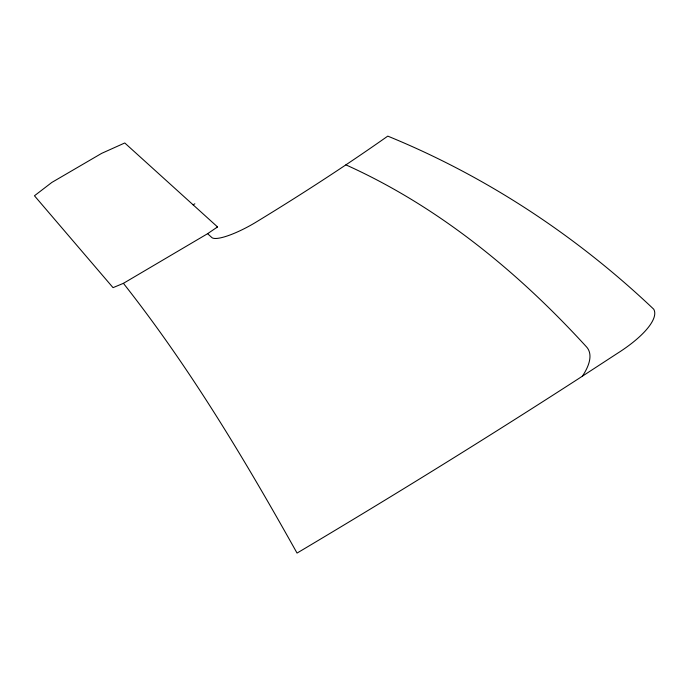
<?xml version="1.0" encoding="UTF-8"?>
<svg xmlns="http://www.w3.org/2000/svg" width="689" height="689" viewBox="0 0 689 689"><rect width="100%" height="100%" fill="white"/><g stroke="black" fill="none" stroke-linecap="round" stroke-linejoin="round"><path stroke-width="1.03" d="M216.449 227.663L217.371 226.784M207.604 233.692L217.535 226.931L124.761 142.976L101.653 153.363L51.83 182.439L34.45 195.779L113.039 287.649L123.409 283.334L207.604 233.692L211.893 237.593A40.453 9.043 -29.3 0 0 254.646 222.986A520.341 97.519 -29.6 0 0 387.778 136.121C486.374 176.401 576.452 235.896 653.697 309.18A70.226 22.78 -27.5 0 1 617.516 353.285L577.95 379.079A1719.133 321.108 -30.1 0 1 297.045 553.078C244.862 459.718 189.776 367.435 123.409 283.334M193.109 204.831L194.849 203.806M345.887 164.86C438.419 206.485 518.361 272.25 586.408 346.782A120.127 39.333 -28.5 0 1 582.36 376.228"/></g></svg>
